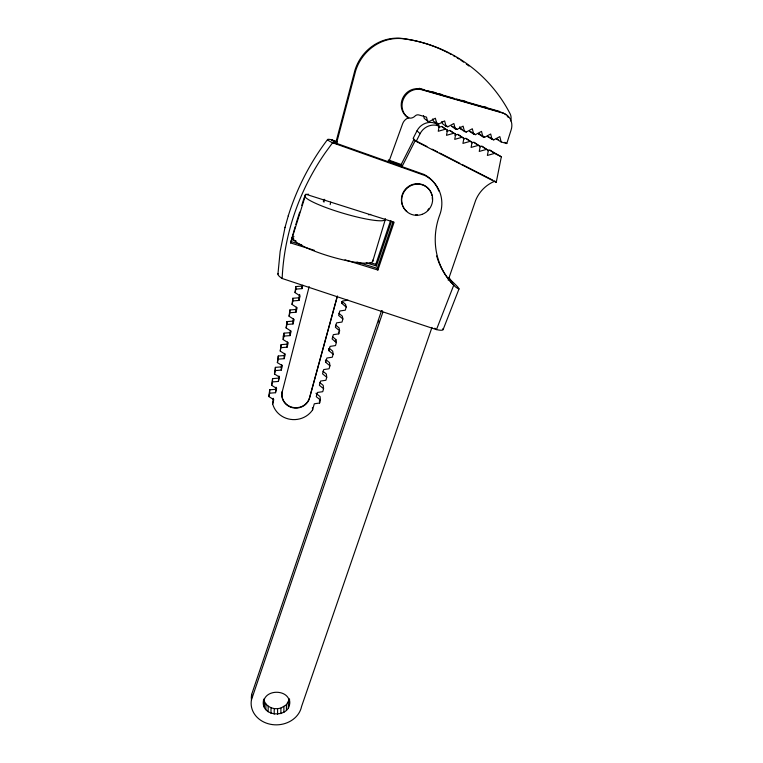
<?xml version="1.0" encoding="UTF-8"?>
<svg xmlns="http://www.w3.org/2000/svg" width="763" height="763" viewBox="0 0 763 763"><rect width="100%" height="100%" fill="white"/><g stroke="black" fill="none" stroke-linecap="round" stroke-linejoin="round"><path stroke-width="1.14" d="M280.889 713.663L280.889 708.074L286.392 704.774L289.291 699.566C293.803 718.994 258.466 718.45 263.788 699.07M315.939 393.25L320.098 396.626L320.441 400.06L319.621 403.017L314.28 403.799L312.601 409.893A22.003 20.82 -1.7 0 1 290.503 419.364A22.003 20.82 -1.7 0 1 272.677 403.904L273.755 399.65L268.786 396.55L269.635 393.193L275.519 392.707L276.607 388.424L271.628 385.305L272.486 381.92L278.381 381.443L279.477 377.132L274.489 373.984L275.348 370.58L281.27 370.093L282.377 365.754L277.37 362.597L278.228 359.163L284.17 358.677L285.286 354.309L280.259 351.123L281.137 344.638L287.041 344.161L287.594 341.977M280.259 351.123L281.137 344.638M277.57 714.302L277.598 708.703L280.889 708.074M278.381 381.443L278.953 376.006M278.228 359.163L278.257 356.035L284.151 355.558L284.694 353.393M277.37 362.597L278.257 356.035M274.184 714.187L274.241 708.589C269.53 707.835 264.78 704.545 263.941 699.604M270.96 713.319L271.037 707.73M275.348 370.58L275.395 367.365L281.27 366.889L281.814 364.743M275.519 392.707L276.111 387.203M268.109 711.774L268.214 706.185M274.489 373.984L275.395 367.365M265.829 709.638L265.953 704.058M272.677 403.904L273.288 398.324M264.284 707.053L264.418 701.493M272.486 381.92L272.563 378.62L278.409 378.143M271.628 385.305L272.563 378.62M269.635 393.193L269.74 389.798L275.567 389.33M268.786 396.55L269.74 389.798M431.953 327.403L301.566 706.49A25.408 21.812 -2.3 0 1 272.391 724.602A25.408 21.812 -2.3 0 1 251.437 699.9L251.676 694.378L381.519 310.722M263.559 704.201C262.558 687.778 292.105 688.522 289.358 705.107M277.942 274.117L280.145 251.475L285.047 227.288M439.192 126.181L438.258 131.255L445.458 129.205L447.461 130.187L446.498 135.318L453.689 133.267L455.692 134.25L454.719 139.362L461.911 137.321L463.904 138.303L462.922 143.396L470.094 141.355L472.087 142.338L471.095 147.421L478.267 145.39L480.251 146.362L479.25 151.436L486.412 149.405L488.387 150.378L487.376 155.433L494.529 153.411L501.339 156.768L496.236 182.367L416.159 141.422L413.145 138.399L416.989 130.826A15.069 14.468 -64 0 1 425.496 123.263L427.337 122.748A15.069 14.468 -64 0 1 432.974 122.671L435.654 123.492L439.192 126.181L436.465 125.342A15.365 14.735 -63.2 0 0 430.685 125.418L428.806 125.952A15.413 14.783 -63.2 0 0 420.089 133.678L416.159 141.422M443.103 329.626L459.021 288.881L458.048 287.336A14.249 1.154 41.2 0 0 452.488 281.795L451.877 281.223A16.748 0.897 47.1 0 0 450.046 279.22L448.558 277.665M290.512 330.484L289.959 332.678L284.036 333.154L283.159 336.607L283.178 339.573L288.214 342.787L287.098 347.184L281.137 347.661M293.459 318.915L292.897 321.128L286.945 321.604L286.115 327.947L291.161 331.19L290.035 335.615L284.055 336.092L283.178 339.573M296.416 307.27L295.853 309.492L289.883 309.978L289.072 316.244L294.136 319.506L293.002 323.96L287.002 324.447L286.115 327.947M299.678 294.432L298.819 297.789L292.839 298.266L292.048 304.466L297.122 307.756L295.977 312.239L289.959 312.725L289.072 316.244M295.043 292.601L295.92 289.12L301.986 288.633L301.795 286.087L295.786 286.564L295.043 292.601L300.126 295.92L298.982 300.431L292.944 300.918L292.048 304.466M323.331 201.318L323.808 199.429M301.986 288.633L302.854 285.219M323.96 202.185L324.685 199.324M309.168 286.602L282.253 391.657A14.077 13.333 -1.9 0 0 292.506 407.709A14.077 13.333 -1.9 0 0 309.568 398.057L337.465 295.987M330.16 204.627L330.713 202.138M335.634 143.434L354.938 70.234A45.418 43.443 -76.1 0 1 402.797 38.522A145.046 141.794 -58.9 0 1 448.406 52.933M336.359 143.949L355.644 70.854A45.847 43.853 -75.8 0 1 403.98 38.837A146.372 143.082 -58.3 0 1 510.313 114.173A9.623 9.051 -60.8 0 1 510.647 120.935M337.103 296.874L309.54 397.714A14.068 13.324 -1.9 0 1 292.496 407.356A14.068 13.324 -1.9 0 1 282.253 391.324M320.441 400.06L316.244 396.655L317.398 392.468L322.759 391.677L323.579 388.71L319.373 385.277L320.536 381.061L325.915 380.27L326.745 377.275L322.53 373.822L323.693 369.578L329.091 368.777L329.931 365.773L325.696 362.291L326.879 358.019L332.296 357.218L333.135 354.185L332.678 351.114L329.311 348.329M333.135 354.185L328.891 350.684L330.074 346.383L335.52 345.572L336.359 342.53L335.873 339.545L332.506 336.741M336.359 342.53L332.115 338.991L333.307 334.661L338.762 333.86L339.611 330.789L335.348 327.232L336.55 322.863L342.024 322.062L342.883 318.972L338.61 315.386L339.821 310.989L345.315 310.179L346.173 307.069L341.891 303.455L342.568 301.013L348.071 300.193M335.31 341.566L335.873 339.545M288.261 215.9L288.366 215.528C296.941 188.156 310.283 162.309 327.623 139.467M284.933 227.689L288.366 215.528M372.726 261.347L385.277 219.572M314.394 250.331L290.589 242.939L295.1 226.773M295.796 224.522L299.668 212.133M301.776 205.381L304.246 197.503M290.589 242.939L305.81 194.231L394.099 222.224L377.885 270.026L345 259.83M506.785 143.549L511.048 130.158A13.715 12.914 -60.1 0 0 502.884 113.077L421.51 89.653A16.261 15.565 -70.4 0 0 402.645 101.221A15.317 14.659 -70.6 0 0 408.215 117.855A6.886 6.609 -70.6 0 0 415.015 116.062A4.044 3.882 -68.5 0 1 418.858 114.955L426.488 117.13L427.528 121.012L429.311 121.517L435.358 118.236L436.808 123.654L438.582 124.159L444.629 120.878L446.059 126.286L447.833 126.792L453.88 123.511L455.292 128.909L457.066 129.414L463.112 126.143L464.505 131.532L466.279 132.037L472.316 128.766L473.699 134.145L475.463 134.65L481.51 131.389L482.874 136.758L484.639 137.254L490.685 134.002L492.03 139.362L493.785 139.858L499.832 136.606L501.167 141.956L506.785 143.549L504.772 142.328M366.221 262.806L376.397 265.972L375.797 264.332L390.503 220.841M376.397 265.972L391.581 221.098M377.885 270.026L377.265 268.338L393.002 221.928M251.437 699.9L382.768 312.439L382.168 310.617M448.205 280.164L475.673 200.297A32.962 31.13 -48.1 0 1 494.834 181.213M388.577 162.595L402.606 123.787A9.785 9.414 -68.1 0 1 408.587 117.779M400.155 166.572L414.013 139.267M401.815 167.021L415.263 140.526L426.937 146.496M438.82 191.065A32.313 31.378 -51 0 0 424.047 174.46L335.31 142.939L332.582 142.757L325.133 152.953A239.057 224.208 -38.6 0 0 282.148 278.485L436.474 329.606A14.049 2.88 20.8 0 0 442.902 328.643M333.488 143.444L334.804 141.651L337.027 142.443M438.763 127.307L441.777 126.448L447.461 130.187M446.822 131.284L449.836 130.425L455.692 134.25M454.862 135.242L457.876 134.393L463.904 138.303M463.885 138.914L465.888 138.341L472.087 142.338M471.877 142.853L473.88 142.29L480.251 146.362M479.851 146.782L481.854 146.219L488.387 150.378M487.795 150.712L489.798 150.139L501.339 156.768M368.472 214.746L370.732 214.413M274.241 708.589L277.598 708.703M332.563 142.776L335.3 142.958A9.709 0.877 19.8 0 1 334.785 141.67L331.438 139.696L337.008 141.68M453.136 126.658L451.4 126.162L455.292 128.909M459.86 126.62L460.413 128.728L462.14 129.224M471.133 131.78L469.407 131.284L473.699 134.145M480.099 134.336L478.382 133.84L482.874 136.758M489.054 136.882L487.338 136.386L492.03 139.362M498.468 139.562L496.274 138.933L501.167 141.956M432.764 91.913L436.14 92.886M438.391 93.534L441.758 94.507M462.006 100.335L465.373 101.307M483.37 106.486L486.737 107.459M419.24 88.298L424.829 89.91M427.07 90.549L433.775 92.485M434.9 92.809L454.138 98.351M456.408 98.999L486.966 107.802M488.091 108.127L499.336 111.36M291.504 238.132L293.755 238.829M370.179 262.586L375.797 264.332M291.571 239.611L296.092 241.022M290.522 241.413L301.786 244.913M356.989 262.043L377.265 268.338M448.119 277.808L450.046 279.22M388.338 159.925L401.729 164.684M388.224 160.631L401.576 165.38M332.582 142.757L424.991 175.566A32.523 31.579 -50.6 0 1 439.755 214.889A70.635 66.696 -44.5 0 0 450.704 282.024L453.737 285.19A16.681 0.897 47.1 0 0 455.282 286.707L455.778 287.079A14.239 1.154 41.2 0 0 459.049 288.91M432.239 149.205L437.542 151.923M439.669 153.001L459.822 163.311M461.949 164.398L492.717 180.135M334.785 141.67L331.409 139.724A22.833 2.06 19.9 0 0 332.554 142.776M489.999 137.474L493.785 139.858M481.92 135.499L484.639 137.254M479.536 134.174L484.057 137.092M472.001 132.352L475.463 134.65M464.619 130.912L466.279 132.037M460.413 128.728L464.505 131.532M489.798 150.139L494.529 153.411M481.854 146.219L486.412 149.405M453.918 127.211L457.066 129.414M473.88 142.29L478.267 145.39M465.888 138.341L470.094 141.355M445.974 125.437L447.833 126.792M457.876 134.393L461.911 137.321M446.059 126.286L442.368 123.596L441.806 121.479M449.836 130.425L453.689 133.267M441.777 126.448L445.458 129.205M435.94 122.175L438.582 124.159M436.808 123.654L433.317 121.021L432.755 118.894M427.528 121.012L424.247 118.437L423.475 115.585M319.869 382.635L323.207 385.363L323.579 388.71M494.662 181.069L496.236 182.367M322.997 371.276L326.345 374.023L326.745 377.275M326.144 359.84L329.502 362.606L329.931 365.773M335.71 325.076L339.087 327.899L339.611 330.789M434.805 328.195L436.474 329.606L453.737 285.19L449.626 280.279A70.186 66.295 -44.7 0 1 436.674 255.939M338.944 313.335L342.329 316.178L342.883 318.972M342.196 301.509L345.591 304.37L346.173 307.069M416.989 130.826L420.089 133.678M450.723 281.413L452.669 283.092L449.197 278.943M378.41 319.897L379.287 322.711M341.528 301.681L341.891 303.455M338.419 331.915L338.762 333.86M328.615 348.653L328.891 350.684M325.439 360.193L325.696 362.291M319.401 400.709L319.621 403.017M312.42 407.556L312.601 409.893M298.819 297.789L298.982 300.431M295.786 286.564L295.92 289.12M295.853 309.492L295.977 312.239M292.839 298.266L292.944 300.918M292.897 321.128L293.002 323.96M289.883 309.978L289.959 312.725M289.959 332.678L290.035 335.615M286.945 321.604L287.002 324.447M287.041 344.161L287.098 347.184M289.511 698.879L289.549 702.189M288.242 702.332L288.3 707.892M284.036 333.154L284.055 336.092M284.151 355.558L284.17 358.677M286.392 704.774L286.44 710.343M283.893 706.729L283.912 712.318M281.27 366.889L281.27 370.093M282.148 278.485A22.251 4.635 19.4 0 1 278.066 273.64M406.774 211.408A15.765 15.27 -51.8 0 1 408.901 186.21A15.765 15.27 -51.8 0 1 431.953 195.385M432.259 197.302A15.765 15.27 -51.8 0 1 432.325 199.257M429.13 208.404A15.765 15.27 -51.8 0 1 427.862 209.911M417.485 214.842A15.765 15.27 -51.8 0 1 415.549 214.851M505.926 114.793A13.62 12.837 -60.3 0 0 501.405 112.361L420.566 89.09A16.157 15.46 -70.6 0 0 401.824 100.582A15.212 14.564 -70.8 0 0 407.375 117.111A6.838 6.562 -70.8 0 0 408.796 117.397M507.157 116.005A13.62 12.837 -60.3 0 1 508.206 117.378M457.104 57.864A145.046 141.794 -58.9 0 1 458.992 59.047M460.852 60.248A145.046 141.794 -58.9 0 1 463.608 62.118M466.317 64.054A145.046 141.794 -58.9 0 1 468.978 66.047M449.388 53.458A145.046 141.794 -58.9 0 1 451.343 54.507M453.279 55.594A145.046 141.794 -58.9 0 1 455.206 56.72M372.726 260.126A41.584 7.487 16.4 0 1 329.959 256.368A41.584 7.487 16.4 0 1 293.965 236.635M385.21 218.571A42.07 6.056 16.5 0 1 348.777 214.88A42.07 6.056 16.5 0 1 304.809 196.511M304.685 195.481A42.07 6.056 16.5 0 1 304.99 195.08M305.553 194.746A42.07 6.056 16.5 0 1 308.624 194.25M251.38 698.46A25.208 21.679 -2.3 0 1 251.676 694.378M422.177 214.327A15.794 15.308 -51.6 0 0 427.356 187.66A15.794 15.308 -51.6 0 0 401.967 197.178A15.794 15.308 -51.6 0 0 422.177 214.327"/></g></svg>
